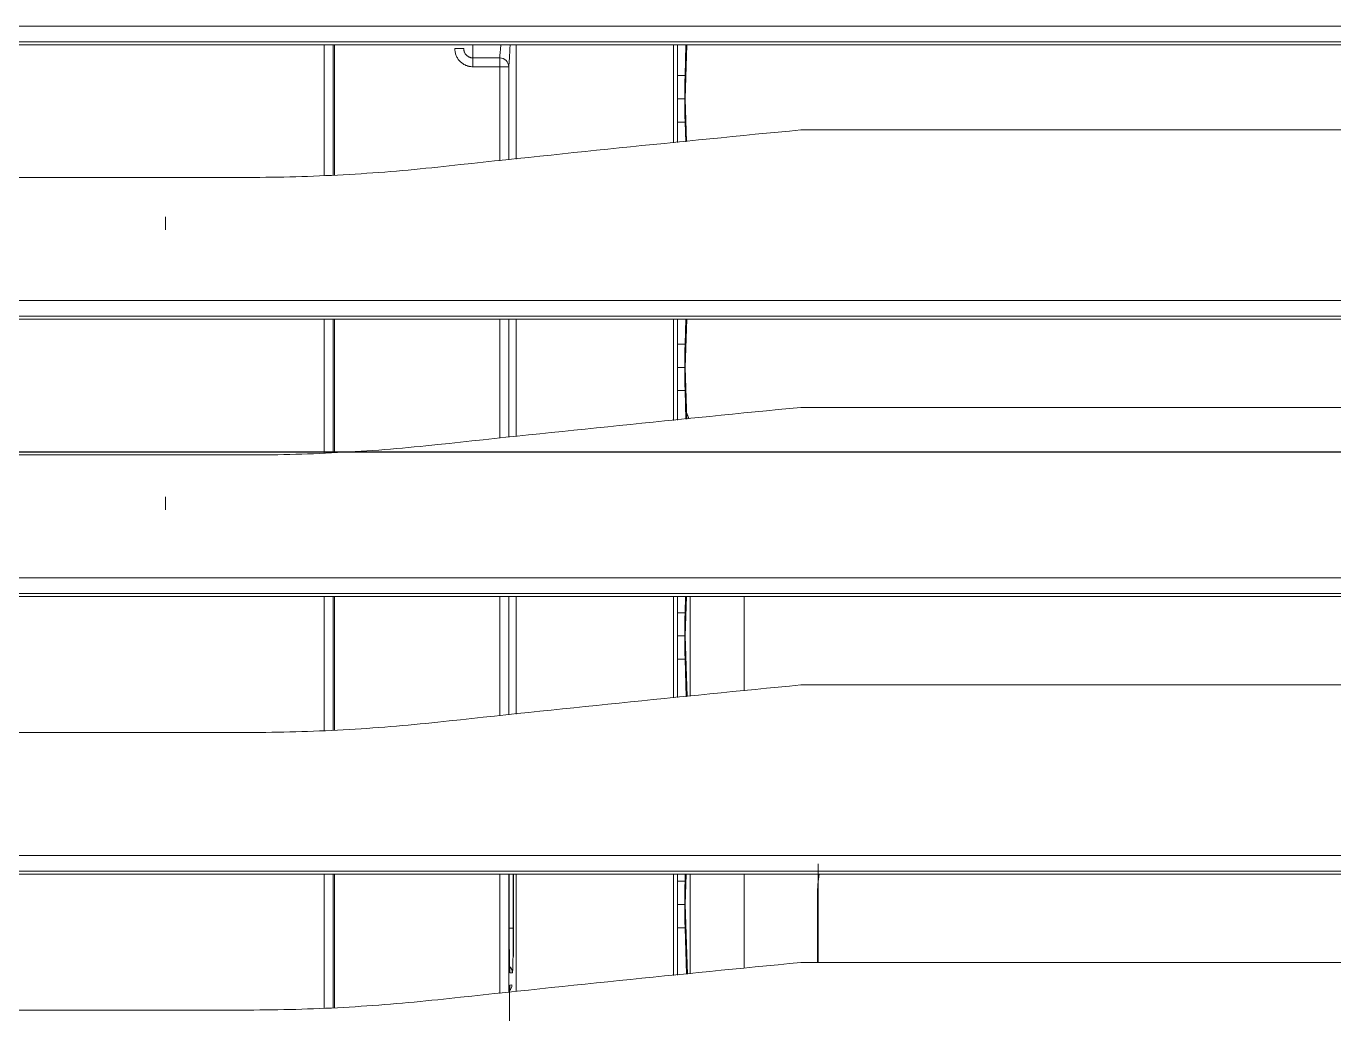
# Model space of a CAD drawing. Header units: millimetres. Extents: x 70151 to 230897, y 35202 to 113211.
# Drawn here: x 182748.3 to 182821.6, y 70915.5 to 70971.3 of the extents above; entities that cross this region are included whole.
import ezdxf

# ---------------------------------------------------------------- set-up
doc = ezdxf.new("R2010")
doc.units = ezdxf.units.MM
doc.header["$LTSCALE"] = 50
doc.layers.add('2-con', color=2, linetype='Continuous')
doc.layers.add('mark-B', color=2, linetype='Continuous', lineweight=20)

# ---------------------------------------------------------------- blocks, each defined once
blk = doc.blocks.new('cjscjdeh')
at = {"color": 8}
blk.add_line((154925.534, 69952.839), (154277.426, 69952.839), dxfattribs=at)
blk = doc.blocks.new('무풍1way 일반')
at = {"layer": 'mark-B'}
for p, q in [((334.365, -135.339), (334.365, -127.854)), ((334.365, -135.339), (334.365, -127.854)), ((334.445, -135.34), (334.445, -127.851)), ((334.445, -135.34), (334.445, -127.851)), ((334.947, -127.838), (334.947, -135.34)), ((334.947, -127.838), (334.947, -135.34)), ((366.917, -127.717), (339.223, -127.717)), ((324.18, -135.338), (324.18, -128.75)), ((324.545, -128.992), (324.542, -129.041)), ((324.545, -128.992), (324.542, -129.041)), ((324.606, -135.338), (324.606, -128.705)), ((324.606, -135.338), (324.606, -128.705)), ((325.108, -128.653), (325.108, -135.338)), ((325.108, -128.653), (325.108, -135.338)), ((314.589, -129.731), (314.707, -133.633)), ((314.641, -129.725), (314.72, -132.33)), ((315.139, -129.675), (315.139, -135.339)), ((315.359, -129.654), (315.359, -135.337)), ((324.534, -129.118), (324.431, -129.123)), ((324.534, -129.118), (324.431, -129.123)), ((204.956, -130.381), (308.238, -130.381)), ((307.294, -130.381), (307.294, -134.175)), ((311.398, -130.058), (311.398, -135.338)), ((311.398, -130.058), (311.398, -135.338)), ((314.428, -135.337), (314.428, -129.748)), ((324.397, -129.795), (324.534, -129.801)), ((324.397, -129.795), (324.534, -129.801)), ((324.337, -130.716), (324.337, -135.337)), ((324.337, -130.716), (324.337, -135.337)), ((314.72, -132.33), (315.139, -132.33)), ((324.354, -132.305), (324.577, -132.305)), ((324.354, -135.337), (324.354, -132.305)), ((324.354, -132.305), (324.577, -132.305)), ((324.354, -135.337), (324.354, -132.305)), ((324.577, -132.311), (324.577, -135.337)), ((324.577, -132.311), (324.577, -135.337)), ((314.707, -133.633), (314.655, -135.337)), ((314.733, -133.634), (315.139, -133.634)), ((-365.384, -135.503), (365.384, -135.503)), ((365.57, -135.337), (205.054, -135.337)), ((314.72, -134.938), (314.708, -135.337)), ((314.72, -134.938), (315.139, -134.938)), ((365.384, -136.387), (-365.384, -136.387)), ((334.365, -150.9), (334.365, -143.417)), ((334.365, -150.9), (334.365, -143.417)), ((334.445, -150.901), (334.445, -143.415)), ((334.445, -150.901), (334.445, -143.415)), ((334.947, -143.402), (334.947, -150.901)), ((334.947, -143.402), (334.947, -150.901)), ((364.164, -143.281), (339.223, -143.281)), ((324.18, -150.903), (324.18, -144.313)), ((324.606, -150.9), (324.606, -144.269)), ((324.606, -150.9), (324.606, -144.269)), ((325.108, -144.218), (325.108, -150.9)), ((325.108, -144.218), (325.108, -150.9)), ((311.398, -145.621), (311.398, -150.901)), ((311.398, -145.621), (311.398, -150.901)), ((314.428, -150.901), (314.428, -145.311)), ((314.604, -145.293), (314.707, -148.695)), ((314.656, -145.288), (314.72, -147.392)), ((315.139, -145.24), (315.139, -150.902)), ((315.359, -145.216), (315.359, -150.902)), ((204.956, -145.945), (308.238, -145.945)), ((314.72, -147.392), (315.139, -147.392)), ((314.707, -148.695), (314.64, -150.901)), ((314.733, -148.696), (315.139, -148.696)), ((314.72, -150), (314.692, -150.901)), ((314.72, -150), (315.139, -150)), ((362.818, -150.901), (205.054, -150.901)), ((-362.631, -151.067), (362.631, -151.067)), ((362.631, -151.951), (-362.631, -151.951)), ((334.365, -166.464), (334.365, -158.979)), ((334.365, -166.464), (334.365, -158.979)), ((334.445, -166.463), (334.445, -158.98)), ((334.445, -166.463), (334.445, -158.98)), ((334.947, -158.964), (334.947, -166.463)), ((334.947, -158.964), (334.947, -166.463)), ((361.412, -158.845), (339.223, -158.845)), ((325.108, -159.781), (325.108, -166.465)), ((325.108, -159.781), (325.108, -166.465)), ((324.18, -166.463), (324.18, -159.875)), ((324.606, -166.465), (324.606, -159.833)), ((324.606, -166.465), (324.606, -159.833)), ((314.619, -160.856), (314.707, -163.757)), ((314.671, -160.85), (314.72, -162.453)), ((315.139, -160.803), (315.139, -166.465)), ((315.359, -160.781), (315.359, -166.464)), ((204.956, -161.509), (308.238, -161.509)), ((314.72, -162.453), (315.139, -162.453)), ((314.707, -163.757), (314.625, -166.465)), ((314.733, -163.758), (315.139, -163.758)), ((314.72, -165.062), (314.677, -166.465)), ((314.72, -165.062), (315.139, -165.062)), ((-359.878, -166.631), (359.878, -166.631)), ((360.065, -166.465), (205.054, -166.465)), ((359.878, -167.515), (-359.878, -167.515)), ((358.659, -174.409), (339.223, -174.409)), ((334.365, -181.841), (334.365, -174.542)), ((334.365, -181.841), (334.365, -174.542)), ((334.445, -181.841), (334.445, -174.541)), ((334.445, -181.841), (334.445, -174.541)), ((334.947, -174.526), (334.947, -181.841)), ((334.947, -174.526), (334.947, -181.841)), ((324.18, -181.843), (324.18, -175.44)), ((324.606, -180.616), (324.606, -175.396)), ((324.606, -180.616), (324.606, -175.396)), ((325.108, -175.345), (325.108, -180.616)), ((325.108, -175.345), (325.108, -180.616)), ((314.634, -176.418), (314.707, -178.819)), ((314.686, -176.413), (314.72, -177.515)), ((315.139, -176.366), (315.139, -181.843)), ((315.359, -176.343), (315.359, -181.842)), ((204.956, -177.073), (308.238, -177.073)), ((314.72, -177.515), (315.139, -177.515)), ((314.707, -178.819), (314.615, -181.844)), ((314.733, -178.82), (315.139, -178.82)), ((314.72, -180.124), (314.668, -181.844)), ((314.72, -180.124), (315.139, -180.124)), ((324.606, -180.616), (325.108, -180.616)), ((324.606, -180.616), (325.108, -180.616)), ((325.108, -181.114), (325.108, -180.616)), ((325.108, -180.616), (326.621, -180.616)), ((325.108, -180.616), (326.621, -180.616)), ((325.108, -181.114), (325.108, -180.616)), ((326.621, -181.114), (326.621, -180.616)), ((326.621, -181.114), (326.621, -180.616)), ((326.621, -181.114), (325.108, -181.114)), ((326.621, -181.114), (325.108, -181.114)), ((326.621, -181.844), (326.621, -181.114)), ((326.621, -181.844), (326.621, -181.114)), ((327.123, -181.629), (327.625, -181.629)), ((327.123, -181.629), (327.625, -181.629)), ((-357.159, -182.009), (357.159, -182.009)), ((357.344, -181.844), (205.056, -181.844)), ((357.159, -182.892), (-357.159, -182.892))]:
    blk.add_line(p, q, dxfattribs=at)
for centre, radius, start, end in [((300.265, -134.175), 7.029, 350.48284, 0), ((316.608, -160.302), 2.18, 195.11712, 204.87231)]:
    blk.add_arc(centre, radius, start, end, dxfattribs=at)
for centre, major_axis, ratio, start_param, end_param in [((324.534, -127.11), (0, -2.008), 0.017061, 0.31443, 1.570796), ((324.534, -127.11), (0, -2.008), 0.017061, 0.31443, 1.570796), ((324.933, -129.123), (0.022, -0.502), 0.999854, 3.957119, 4.667668), ((324.933, -129.123), (0.022, -0.502), 0.999854, 3.957119, 4.667668), ((325.036, -129.118), (0.022, -0.502), 0.999854, 4.459387, 4.667668), ((325.036, -129.118), (0.022, -0.502), 0.999854, 4.459387, 4.667668), ((324.534, -127.11), (0, -2.008), 0.017061, 0.000764, 0.314427), ((324.534, -127.11), (0, -2.008), 0.017061, 0.000764, 0.314427), ((324.397, -132.305), (0, -2.51), 0.017061, 3.140829, 4.712389), ((324.397, -132.305), (0, -2.51), 0.017061, 3.140829, 4.712389), ((324.899, -129.795), (0.022, 0.502), 0.999854, 1.615517, 2.434694), ((324.899, -129.795), (0.022, 0.502), 0.999854, 1.615517, 2.434694), ((325.036, -129.801), (0.022, 0.502), 0.999854, 1.615517, 1.840138), ((324.534, -132.311), (0, -2.51), 0.017061, 1.570796, 3.140829), ((325.036, -129.801), (0.022, 0.502), 0.999854, 1.615517, 1.840138), ((324.534, -132.311), (0, -2.51), 0.017061, 1.570796, 3.140829), ((314.707, -133.634), (0, -1.506), 0.017455, 1.570796, 2.617994), ((314.707, -133.634), (0, -1.506), 0.017455, 0.523599, 1.570796), ((314.707, -148.696), (0, -1.506), 0.017455, 1.570796, 2.617994), ((314.707, -148.696), (0, -1.506), 0.017455, 0.523599, 1.570796), ((343.845, -146.239), (0.001, 12.57), 0.000095, 2.430578, 2.447704), ((343.843, -153.665), (0, 2.91), 0.000083, 2.447704, 2.52166), ((343.843, -153.504), (0, 3.108), 0.000012, 3.600051, 3.761525), ((343.842, -151.672), (-0.001, 5.15), 0.000057, 3.502485, 3.600051), ((314.707, -163.758), (0, -1.506), 0.017455, 1.570796, 2.617994), ((314.707, -163.758), (0, -1.506), 0.017455, 0.523599, 1.570796), ((343.845, -161.938), (0.001, 12.57), 0.000095, 2.430578, 2.447704), ((343.843, -169.365), (0, 2.91), 0.000083, 2.447704, 2.52166), ((343.843, -169.204), (0, 3.108), 0.000012, 3.600051, 3.761525), ((343.842, -167.372), (-0.001, 5.15), 0.000057, 3.502485, 3.600051), ((314.707, -178.82), (0, -1.506), 0.017455, 1.570796, 2.617994), ((314.707, -178.82), (0, -1.506), 0.017455, 0.523599, 1.570796), ((324.649, -199.532), (0, -19.077), 0.017061, 3.271735, 3.525578), ((324.649, -199.532), (0, -19.077), 0.017061, 3.271735, 3.525578), ((325.108, -180.616), (0.498, -0.065), 0.991402, 3.272325, 4.840907), ((325.108, -180.616), (0.498, -0.065), 0.991402, 3.272325, 4.840907), ((325.151, -199.532), (0, -18.575), 0.017522, 3.271735, 3.451894), ((325.151, -199.532), (0, -18.575), 0.017522, 3.271735, 3.451894)]:
    blk.add_ellipse(centre, major_axis=major_axis, ratio=ratio, start_param=start_param, end_param=end_param, dxfattribs=at)
for points, degree in [([(328.587, -128.297), (329.464, -128.202), (331.222, -128.035), (333.874, -127.853), (336.54, -127.742), (338.327, -127.717), (339.223, -127.717)], 3), ([(308.238, -130.381), (315.025, -129.725), (321.808, -129.031), (328.587, -128.297)], 3), ([(307.256, -135.909), (307.256, -130.381)], 1), ([(328.587, -143.861), (329.464, -143.766), (331.222, -143.599), (333.874, -143.417), (336.54, -143.306), (338.327, -143.281), (339.223, -143.281)], 3), ([(308.238, -145.945), (315.025, -145.289), (321.808, -144.595), (328.587, -143.861)], 3), ([(328.587, -159.425), (329.464, -159.33), (331.222, -159.163), (333.874, -158.981), (336.54, -158.87), (338.327, -158.845), (339.223, -158.845)], 3), ([(308.238, -161.509), (315.025, -160.853), (321.808, -160.159), (328.587, -159.425)], 3), ([(328.587, -174.989), (329.464, -174.894), (331.222, -174.727), (333.874, -174.545), (336.54, -174.434), (338.327, -174.409), (339.223, -174.409)], 3), ([(308.238, -177.073), (315.025, -176.417), (321.808, -175.723), (328.587, -174.989)], 3)]:
    blk.add_open_spline(points, degree=degree, dxfattribs=at)
for points, knots in [([(326.621, -180.616), (326.687, -180.616), (326.753, -180.622), (326.835, -180.639), (326.851, -180.643), (326.883, -180.651), (326.931, -180.664), (327.008, -180.692), (327.067, -180.721), (327.111, -180.744), (327.125, -180.753), (327.154, -180.77), (327.168, -180.779), (327.236, -180.825), (327.286, -180.868), (327.356, -180.938), (327.378, -180.962), (327.42, -181.014), (327.439, -181.041), (327.493, -181.123), (327.524, -181.182), (327.562, -181.273), (327.573, -181.305), (327.592, -181.368), (327.599, -181.4), (327.618, -181.497), (327.625, -181.562), (327.625, -181.629)], [0, 0, 0, 0, 0.125, 0.125, 0.15625, 0.15625, 0.1875, 0.25, 0.3125, 0.3125, 0.34375, 0.34375, 0.375, 0.375, 0.5, 0.5, 0.5625, 0.5625, 0.625, 0.625, 0.75, 0.75, 0.8125, 0.8125, 0.875, 0.875, 1, 1, 1, 1]), ([(326.621, -180.616), (326.687, -180.616), (326.753, -180.622), (326.835, -180.639), (326.851, -180.643), (326.883, -180.651), (326.931, -180.664), (327.008, -180.692), (327.067, -180.721), (327.111, -180.744), (327.125, -180.753), (327.154, -180.77), (327.168, -180.779), (327.236, -180.825), (327.286, -180.868), (327.356, -180.938), (327.378, -180.962), (327.42, -181.014), (327.439, -181.041), (327.493, -181.123), (327.524, -181.182), (327.562, -181.273), (327.573, -181.305), (327.592, -181.368), (327.599, -181.4), (327.618, -181.497), (327.625, -181.562), (327.625, -181.629)], [0, 0, 0, 0, 0.125, 0.125, 0.15625, 0.15625, 0.1875, 0.25, 0.3125, 0.3125, 0.34375, 0.34375, 0.375, 0.375, 0.5, 0.5, 0.5625, 0.5625, 0.625, 0.625, 0.75, 0.75, 0.8125, 0.8125, 0.875, 0.875, 1, 1, 1, 1]), ([(327.123, -181.629), (327.123, -181.596), (327.12, -181.563), (327.11, -181.514), (327.107, -181.498), (327.097, -181.466), (327.092, -181.45), (327.074, -181.404), (327.058, -181.374), (327.032, -181.332), (327.022, -181.319), (327.001, -181.292), (326.99, -181.28), (326.956, -181.244), (326.931, -181.222), (326.89, -181.193), (326.875, -181.184), (326.846, -181.168), (326.816, -181.153), (326.785, -181.142), (326.754, -181.132), (326.737, -181.127), (326.688, -181.117), (326.654, -181.114), (326.621, -181.114)], [0, 0, 0, 0, 0.125, 0.125, 0.1875, 0.1875, 0.25, 0.25, 0.375, 0.375, 0.4375, 0.4375, 0.5, 0.5, 0.625, 0.625, 0.6875, 0.6875, 0.75, 0.8125, 0.8125, 0.875, 0.875, 1, 1, 1, 1]), ([(327.123, -181.629), (327.123, -181.596), (327.12, -181.563), (327.11, -181.514), (327.107, -181.498), (327.097, -181.466), (327.092, -181.45), (327.074, -181.404), (327.058, -181.374), (327.032, -181.332), (327.022, -181.319), (327.001, -181.292), (326.99, -181.28), (326.956, -181.244), (326.931, -181.222), (326.89, -181.193), (326.875, -181.184), (326.846, -181.168), (326.816, -181.153), (326.785, -181.142), (326.754, -181.132), (326.737, -181.127), (326.688, -181.117), (326.654, -181.114), (326.621, -181.114)], [0, 0, 0, 0, 0.125, 0.125, 0.1875, 0.1875, 0.25, 0.25, 0.375, 0.375, 0.4375, 0.4375, 0.5, 0.5, 0.625, 0.625, 0.6875, 0.6875, 0.75, 0.8125, 0.8125, 0.875, 0.875, 1, 1, 1, 1])]:
    blk.add_open_spline(points, degree=3, knots=knots, dxfattribs=at)
blk = doc.blocks.new('dpdjzjs')
at = {"layer": 'mark-B', "rotation": 180}
blk.add_blockref('무풍1way 일반', (183099.915, 90780.439), dxfattribs=at)

msp = doc.modelspace()

# ---------------------------------------------------------------- block references
msp.add_blockref('cjscjdeh', (28127.898, 994.563))
at = {"layer": '2-con'}
msp.add_blockref('dpdjzjs', (0, -19992.043), dxfattribs=at)

doc.saveas('drawing.dxf')
